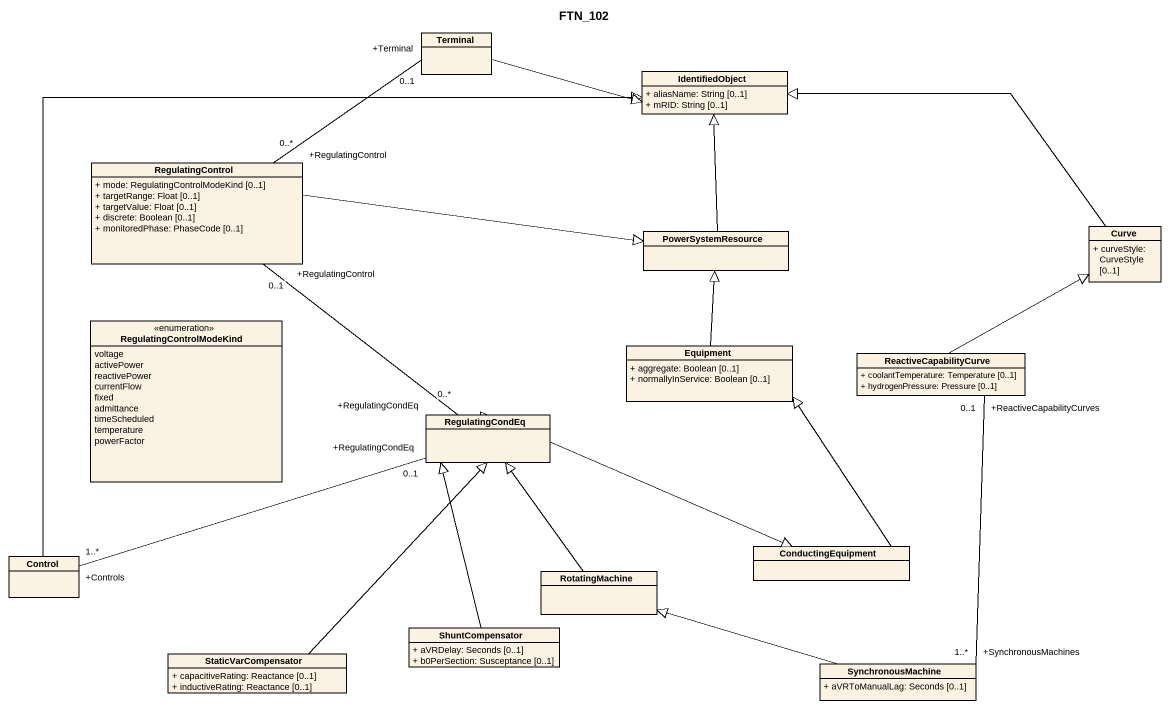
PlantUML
@startuml
title FTN_102
hide circle
hide empty members
skinparam classAttributeIconSize 0
class Terminal
class IdentifiedObject {
  + aliasName: String [0..1]
  + mRID: String [0..1]
}
class RegulatingControl {
  + mode: RegulatingControlModeKind [0..1]
  + targetRange: Float [0..1]
  + targetValue: Float [0..1]
  + discrete: Boolean [0..1]
  + monitoredPhase: PhaseCode [0..1]
}
class PowerSystemResource
class Curve {
  + curveStyle: CurveStyle [0..1]
}
enum RegulatingControlModeKind {
  voltage
  activePower
  reactivePower
  currentFlow
  fixed
  admittance
  timeScheduled
  temperature
  powerFactor
}
class Equipment {
  + aggregate: Boolean [0..1]
  + normallyInService: Boolean [0..1]
}
class ReactiveCapabilityCurve {
  + coolantTemperature: Temperature [0..1]
  + hydrogenPressure: Pressure [0..1]
}
class RegulatingCondEq
class ConductingEquipment
class "Control" as Control_
class RotatingMachine
class ShuntCompensator {
  + aVRDelay: Seconds [0..1]
  + b0PerSection: Susceptance [0..1]
}
class StaticVarCompensator {
  + capacitiveRating: Reactance [0..1]
  + inductiveRating: Reactance [0..1]
}
class SynchronousMachine {
  + aVRToManualLag: Seconds [0..1]
}
Terminal -right-|> IdentifiedObject
Terminal "+Terminal\n0..1" -- "+RegulatingControl\n0..*" RegulatingControl
RegulatingControl -right-|> PowerSystemResource
PowerSystemResource -up-|> IdentifiedObject
Curve -left-|> IdentifiedObject
Equipment -up-|> PowerSystemResource
ReactiveCapabilityCurve -up-|> Curve
ReactiveCapabilityCurve "+ReactiveCapabilityCurves\n0..1" -- "+SynchronousMachines\n1..*" SynchronousMachine
RegulatingCondEq "+RegulatingCondEq\n0..*" -up- "+RegulatingControl\n0..1" RegulatingControl
RegulatingCondEq -right-|> ConductingEquipment
RegulatingCondEq "+RegulatingCondEq\n0..1" -left- "+Controls\n1..*" Control_
ConductingEquipment -up-|> Equipment
Control_ -up-|> IdentifiedObject
RotatingMachine -up-|> RegulatingCondEq
ShuntCompensator -up-|> RegulatingCondEq
StaticVarCompensator -up-|> RegulatingCondEq
SynchronousMachine -left-|> RotatingMachine
@enduml
